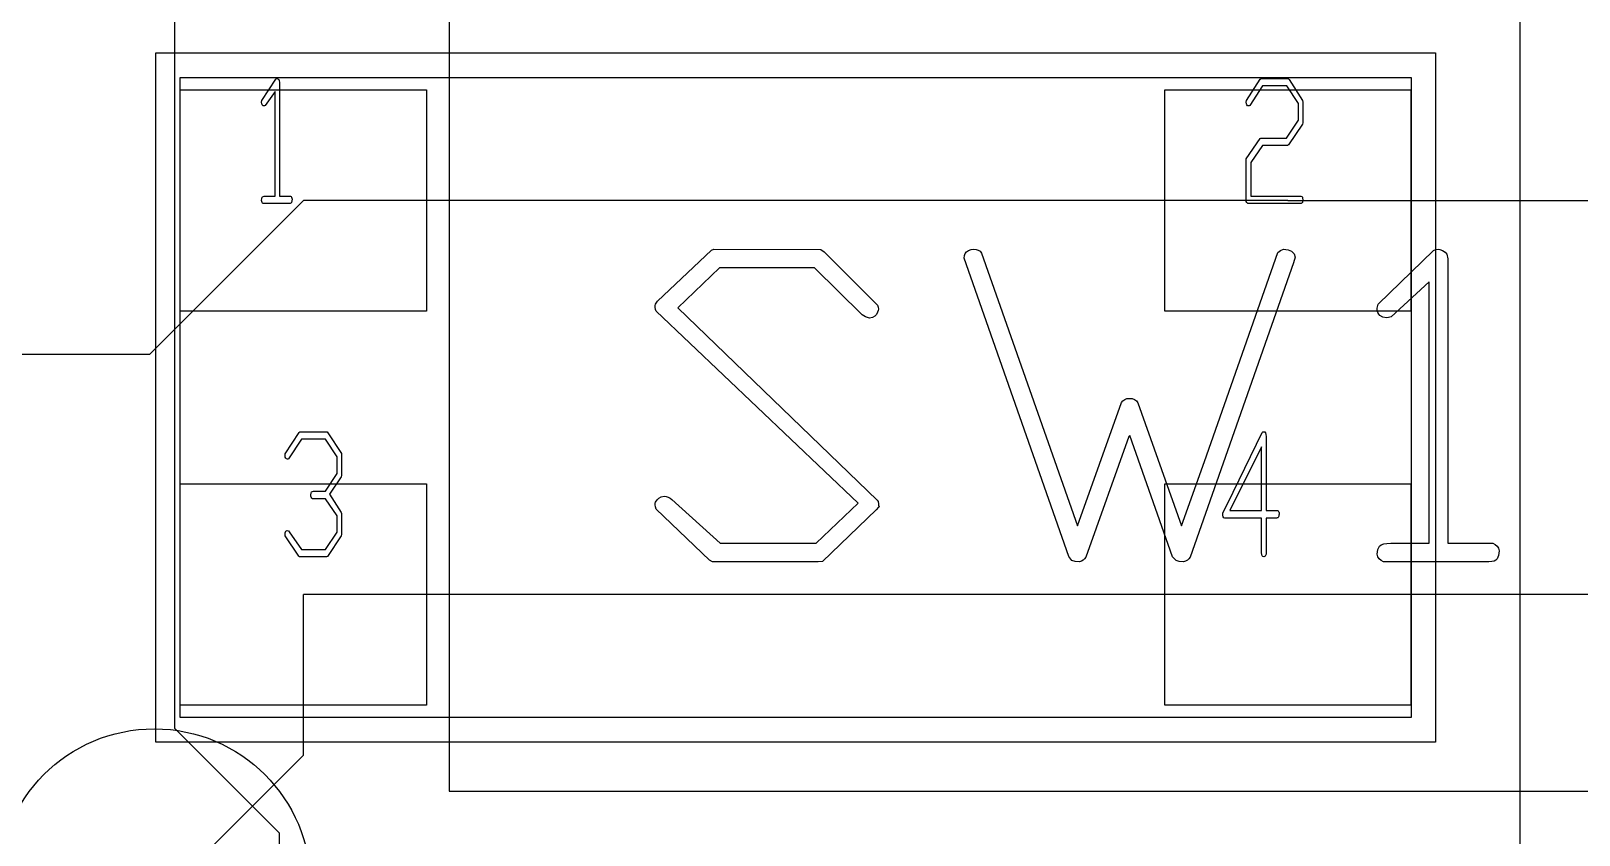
# Model space of a CAD drawing. Header units: inches. Extents: x -1 to 1.1, y -1.12 to 1.07.
# Drawn here: x -0.1402 to 0.1074, y -0.3812 to -0.2526 of the extents above; entities that cross this region are included whole.
import ezdxf

# ---------------------------------------------------------------- set-up
doc = ezdxf.new("R2010")
doc.units = ezdxf.units.IN
doc.header["$MEASUREMENT"] = 0

msp = doc.modelspace()

# ---------------------------------------------------------------- linework, layer by layer
at = {"color": 7, "linetype": 'Continuous'}
for p, q in [((-0.07336, 0.01224), (-0.07336, -0.37419)), ((0.09787, -0.22739), (0.09787, -0.39739)), ((-0.11726, -0.36418), (-0.11726, -0.23825)), ((-0.1203, -0.36634), (-0.1203, -0.2561)), ((-0.1203, -0.2561), (0.08442, -0.2561)), ((-0.1203, -0.36634), (-0.1203, -0.2561)), ((-0.1203, -0.2561), (0.08442, -0.2561)), ((0.08442, -0.2561), (0.08442, -0.36634)), ((0.08442, -0.2561), (0.08442, -0.36634)), ((-0.11637, -0.3624), (-0.11637, -0.26004)), ((-0.11637, -0.26004), (0.08049, -0.26004)), ((-0.11637, -0.29744), (-0.11637, -0.26201)), ((-0.11637, -0.26201), (-0.077, -0.26201)), ((-0.077, -0.26201), (-0.077, -0.29744)), ((0.04111, -0.29744), (0.04111, -0.26201)), ((0.04111, -0.26201), (0.08048, -0.26201)), ((0.08048, -0.26201), (0.08048, -0.29744)), ((0.08049, -0.26004), (0.08049, -0.3624)), ((-0.12124, -0.30428), (-0.09668, -0.27972)), ((0.0608, -0.27972), (-0.09668, -0.27972)), ((0.0608, -0.27972), (0.1172, -0.27972)), ((-0.077, -0.29744), (-0.11637, -0.29744)), ((0.08048, -0.29744), (0.04111, -0.29744)), ((-0.16851, -0.30428), (-0.12124, -0.30428)), ((-0.11637, -0.36044), (-0.11637, -0.32501)), ((-0.11637, -0.32501), (-0.077, -0.32501)), ((-0.077, -0.32501), (-0.077, -0.36044)), ((0.04111, -0.36044), (0.04111, -0.32501)), ((0.04111, -0.32501), (0.08048, -0.32501)), ((0.08048, -0.32501), (0.08048, -0.36044)), ((-0.09668, -0.36844), (-0.09668, -0.34272)), ((0.0608, -0.34272), (-0.09668, -0.34272)), ((0.11954, -0.34272), (0.0608, -0.34272)), ((-0.077, -0.36044), (-0.11637, -0.36044)), ((0.08048, -0.36044), (0.04111, -0.36044)), ((0.08049, -0.3624), (-0.11637, -0.3624)), ((0.08442, -0.36634), (-0.1203, -0.36634)), ((0.08442, -0.36634), (-0.1203, -0.36634)), ((-0.10051, -0.38093), (-0.11726, -0.36418)), ((-0.11746, -0.38922), (-0.09668, -0.36844)), ((-0.07336, -0.37419), (0.34162, -0.37419)), ((-0.10051, -0.39751), (-0.10051, -0.38093))]:
    msp.add_line(p, q, dxfattribs=at)
at = {"color": 7, "linetype": 'Continuous', "flags": 128}
for points in [[(-0.10053, -0.26052), (-0.10049, -0.26082), (-0.10049, -0.26082), (-0.10049, -0.27901), (-0.10049, -0.27901), (-0.09872, -0.27901), (-0.09872, -0.27901), (-0.09863, -0.27908), (-0.09856, -0.27919), (-0.0985, -0.27933), (-0.09848, -0.2795), (-0.09848, -0.2795), (-0.0985, -0.27979), (-0.09856, -0.28001), (-0.09861, -0.28009), (-0.09868, -0.28015), (-0.09877, -0.28019), (-0.09889, -0.2802), (-0.09889, -0.2802), (-0.1031, -0.2802), (-0.1031, -0.2802), (-0.10319, -0.28013), (-0.10326, -0.28002), (-0.10332, -0.27988), (-0.10335, -0.27971), (-0.10335, -0.27971), (-0.10332, -0.27941), (-0.10325, -0.27919), (-0.10318, -0.27911), (-0.10308, -0.27905), (-0.10295, -0.27902), (-0.10279, -0.27901), (-0.10279, -0.27901), (-0.1012, -0.27901), (-0.1012, -0.27901), (-0.1012, -0.26228), (-0.1012, -0.26228), (-0.10277, -0.26453), (-0.10277, -0.26453), (-0.10287, -0.26457), (-0.10296, -0.26459), (-0.10296, -0.26459), (-0.10311, -0.26455), (-0.10324, -0.26443), (-0.10332, -0.26424), (-0.10335, -0.26398), (-0.10335, -0.26398), (-0.10331, -0.26372), (-0.10331, -0.26372), (-0.10107, -0.26028), (-0.10107, -0.26028), (-0.10098, -0.26021), (-0.10087, -0.2602), (-0.10087, -0.2602), (-0.10081, -0.26021), (-0.10071, -0.26028), (-0.1006, -0.26038), (-0.10053, -0.26052)], [(0.06098, -0.26036), (0.06314, -0.26371), (0.06314, -0.26371), (0.06318, -0.26396), (0.06318, -0.26396), (0.06318, -0.26728), (0.06318, -0.26728), (0.06314, -0.26748), (0.06314, -0.26748), (0.06091, -0.27083), (0.06091, -0.27083), (0.06074, -0.27091), (0.06074, -0.27091), (0.05672, -0.27091), (0.05672, -0.27091), (0.05485, -0.27364), (0.05485, -0.27364), (0.05485, -0.27901), (0.05485, -0.27901), (0.06289, -0.27901), (0.06289, -0.27901), (0.06302, -0.27907), (0.06311, -0.27918), (0.06316, -0.27936), (0.06318, -0.2796), (0.06318, -0.2796), (0.06316, -0.27984), (0.06311, -0.28003), (0.06306, -0.2801), (0.06299, -0.28016), (0.0629, -0.28019), (0.06279, -0.2802), (0.06279, -0.2802), (0.05437, -0.2802), (0.05437, -0.2802), (0.05422, -0.28005), (0.05413, -0.27985), (0.05413, -0.27985), (0.05413, -0.27931), (0.05413, -0.27931), (0.05413, -0.27306), (0.05413, -0.27306), (0.05638, -0.26977), (0.05638, -0.26977), (0.05648, -0.26972), (0.05648, -0.26972), (0.06059, -0.26972), (0.06059, -0.26972), (0.06247, -0.26689), (0.06247, -0.26689), (0.06247, -0.26422), (0.06247, -0.26422), (0.06061, -0.26139), (0.06061, -0.26139), (0.05674, -0.26139), (0.05674, -0.26139), (0.05469, -0.26453), (0.05469, -0.26453), (0.05459, -0.26457), (0.05451, -0.26459), (0.05451, -0.26459), (0.05436, -0.26455), (0.05424, -0.26443), (0.05416, -0.26424), (0.05413, -0.26398), (0.05413, -0.26398), (0.05417, -0.26372), (0.05417, -0.26372), (0.05637, -0.26031), (0.05637, -0.26031), (0.05652, -0.2602), (0.05652, -0.2602), (0.06085, -0.26022), (0.06085, -0.26022), (0.06098, -0.26036)], [(-0.01338, -0.28792), (-0.00483, -0.29646), (-0.00483, -0.29646), (-0.00472, -0.29675), (-0.00469, -0.29708), (-0.00469, -0.29708), (-0.00472, -0.2973), (-0.00483, -0.29756), (-0.00483, -0.29756), (-0.00499, -0.29794), (-0.00525, -0.29822), (-0.00563, -0.29843), (-0.0061, -0.29854), (-0.0061, -0.29854), (-0.00679, -0.29834), (-0.0073, -0.29799), (-0.0073, -0.29799), (-0.01493, -0.29048), (-0.01493, -0.29048), (-0.03012, -0.29048), (-0.03012, -0.29048), (-0.03676, -0.2969), (-0.03676, -0.2969), (-0.0049, -0.32762), (-0.0049, -0.32762), (-0.00474, -0.32787), (-0.00469, -0.32823), (-0.00469, -0.32823), (-0.00469, -0.32837), (-0.00469, -0.3285), (-0.00469, -0.3285), (-0.00458, -0.32859), (-0.00453, -0.32866), (-0.00458, -0.32873), (-0.00469, -0.32878), (-0.00469, -0.32878), (-0.00504, -0.32918), (-0.00504, -0.32918), (-0.01362, -0.33744), (-0.01362, -0.33744), (-0.01432, -0.3375), (-0.01432, -0.3375), (-0.03126, -0.3375), (-0.03126, -0.3375), (-0.03169, -0.33723), (-0.03169, -0.33723), (-0.04026, -0.32907), (-0.04026, -0.32907), (-0.04036, -0.32871), (-0.0404, -0.32841), (-0.0404, -0.32841), (-0.04038, -0.32813), (-0.04033, -0.32795), (-0.04033, -0.32795), (-0.04011, -0.32759), (-0.03981, -0.32732), (-0.03943, -0.32712), (-0.03897, -0.32702), (-0.03897, -0.32702), (-0.03863, -0.32705), (-0.03831, -0.32715), (-0.03802, -0.32731), (-0.03776, -0.32754), (-0.03776, -0.32754), (-0.03003, -0.33452), (-0.03003, -0.33452), (-0.01467, -0.33452), (-0.01467, -0.33452), (-0.00794, -0.3281), (-0.00794, -0.3281), (-0.04026, -0.29744), (-0.04026, -0.29744), (-0.04036, -0.29717), (-0.0404, -0.29677), (-0.0404, -0.29677), (-0.04038, -0.29652), (-0.04033, -0.2963), (-0.04033, -0.2963), (-0.04005, -0.29582), (-0.04005, -0.29582), (-0.03142, -0.28764), (-0.03142, -0.28764), (-0.031, -0.2875), (-0.031, -0.2875), (-0.01389, -0.28757), (-0.01389, -0.28757), (-0.01338, -0.28792)], [(0.0118, -0.28811), (0.02712, -0.33176), (0.02712, -0.33176), (0.03416, -0.31204), (0.03416, -0.31204), (0.0344, -0.31174), (0.0347, -0.31152), (0.03504, -0.3114), (0.03545, -0.31136), (0.03545, -0.31136), (0.03589, -0.3114), (0.03626, -0.31154), (0.03658, -0.31178), (0.03682, -0.3121), (0.03682, -0.3121), (0.0438, -0.33176), (0.0438, -0.33176), (0.04746, -0.32145), (0.04746, -0.32145), (0.05918, -0.28805), (0.05918, -0.28805), (0.05959, -0.28771), (0.06011, -0.2875), (0.06011, -0.2875), (0.06084, -0.28758), (0.0614, -0.28783), (0.06178, -0.28823), (0.06198, -0.28879), (0.06198, -0.28879), (0.06169, -0.28968), (0.06169, -0.28968), (0.04516, -0.33676), (0.04516, -0.33676), (0.04496, -0.33703), (0.04472, -0.33724), (0.04442, -0.3374), (0.04408, -0.3375), (0.04408, -0.3375), (0.04343, -0.33744), (0.04293, -0.3373), (0.04293, -0.3373), (0.04235, -0.33669), (0.04235, -0.33669), (0.03553, -0.31732), (0.03553, -0.31732), (0.03538, -0.31745), (0.03538, -0.31745), (0.02848, -0.33677), (0.02848, -0.33677), (0.02828, -0.33704), (0.02805, -0.33725), (0.02778, -0.33741), (0.02747, -0.3375), (0.02747, -0.3375), (0.02678, -0.33744), (0.02626, -0.3373), (0.02626, -0.3373), (0.02575, -0.33668), (0.02575, -0.33668), (0.009, -0.28892), (0.009, -0.28892), (0.00905, -0.28851), (0.00918, -0.28818), (0.0094, -0.28791), (0.00972, -0.28771), (0.00972, -0.28771), (0.01014, -0.28755), (0.01051, -0.2875), (0.01051, -0.2875), (0.01092, -0.28754), (0.01126, -0.28765), (0.01156, -0.28784), (0.0118, -0.28811)], [(0.08624, -0.28831), (0.08638, -0.28905), (0.08638, -0.28905), (0.08638, -0.33452), (0.08638, -0.33452), (0.09359, -0.33452), (0.09359, -0.33452), (0.09397, -0.33471), (0.09427, -0.33498), (0.09448, -0.33532), (0.09459, -0.33576), (0.09459, -0.33576), (0.0945, -0.33648), (0.09426, -0.33704), (0.09406, -0.33724), (0.09378, -0.33738), (0.0934, -0.33747), (0.09294, -0.3375), (0.09294, -0.3375), (0.07608, -0.3375), (0.07608, -0.3375), (0.07569, -0.33732), (0.0754, -0.33705), (0.07519, -0.33672), (0.07507, -0.33629), (0.07507, -0.33629), (0.07518, -0.33554), (0.07547, -0.33499), (0.07573, -0.33478), (0.07612, -0.33464), (0.07663, -0.33455), (0.07725, -0.33452), (0.07725, -0.33452), (0.08341, -0.33452), (0.08341, -0.33452), (0.08341, -0.29271), (0.08341, -0.29271), (0.0773, -0.29834), (0.0773, -0.29834), (0.07691, -0.29844), (0.07658, -0.29848), (0.07658, -0.29848), (0.076, -0.29838), (0.0755, -0.29809), (0.07532, -0.29788), (0.07519, -0.29762), (0.0751, -0.2973), (0.07507, -0.29695), (0.07507, -0.29695), (0.07521, -0.29632), (0.07521, -0.29632), (0.0841, -0.28771), (0.0841, -0.28771), (0.08444, -0.28755), (0.08488, -0.2875), (0.08488, -0.2875), (0.08512, -0.28755), (0.08553, -0.28771), (0.08596, -0.28796), (0.08624, -0.28831)], [(-0.09276, -0.31686), (-0.0906, -0.32017), (-0.0906, -0.32017), (-0.09056, -0.32041), (-0.09056, -0.32041), (-0.09056, -0.3237), (-0.09056, -0.3237), (-0.09061, -0.32389), (-0.09061, -0.32389), (-0.09251, -0.32671), (-0.09251, -0.32671), (-0.09061, -0.32959), (-0.09061, -0.32959), (-0.09056, -0.32978), (-0.09056, -0.32978), (-0.09056, -0.33314), (-0.09056, -0.33314), (-0.09061, -0.33336), (-0.09061, -0.33336), (-0.09282, -0.33667), (-0.09282, -0.33667), (-0.093, -0.3367), (-0.093, -0.3367), (-0.09729, -0.3367), (-0.09729, -0.3367), (-0.0974, -0.33659), (-0.0974, -0.33659), (-0.09959, -0.33333), (-0.09959, -0.33333), (-0.0996, -0.33322), (-0.09961, -0.33306), (-0.09961, -0.33306), (-0.0996, -0.33295), (-0.09959, -0.33288), (-0.09959, -0.33288), (-0.09953, -0.33273), (-0.09946, -0.33262), (-0.09936, -0.33254), (-0.09925, -0.3325), (-0.09925, -0.3325), (-0.09908, -0.33256), (-0.09894, -0.33271), (-0.09894, -0.33271), (-0.097, -0.33551), (-0.097, -0.33551), (-0.09313, -0.33551), (-0.09313, -0.33551), (-0.09127, -0.33275), (-0.09127, -0.33275), (-0.09127, -0.33017), (-0.09127, -0.33017), (-0.09316, -0.32741), (-0.09316, -0.32741), (-0.09519, -0.32741), (-0.09519, -0.32741), (-0.09532, -0.32732), (-0.09541, -0.32718), (-0.09547, -0.327), (-0.09548, -0.32679), (-0.09548, -0.32679), (-0.09545, -0.32654), (-0.09536, -0.32633), (-0.09536, -0.32633), (-0.09524, -0.32625), (-0.09505, -0.32622), (-0.09505, -0.32622), (-0.09316, -0.32622), (-0.09316, -0.32622), (-0.09127, -0.32339), (-0.09127, -0.32339), (-0.09127, -0.32072), (-0.09127, -0.32072), (-0.09313, -0.31789), (-0.09313, -0.31789), (-0.097, -0.31789), (-0.097, -0.31789), (-0.09905, -0.32103), (-0.09905, -0.32103), (-0.09915, -0.32107), (-0.09923, -0.32109), (-0.09923, -0.32109), (-0.09938, -0.32105), (-0.0995, -0.32093), (-0.09958, -0.32074), (-0.09961, -0.32048), (-0.09961, -0.32048), (-0.09957, -0.32022), (-0.09957, -0.32022), (-0.09737, -0.31681), (-0.09737, -0.31681), (-0.09722, -0.3167), (-0.09722, -0.3167), (-0.09289, -0.31672), (-0.09289, -0.31672), (-0.09276, -0.31686)], [(0.0572, -0.31685), (0.05724, -0.31694), (0.05728, -0.31706), (0.05729, -0.31722), (0.0573, -0.3174), (0.0573, -0.3174), (0.0573, -0.32932), (0.0573, -0.32932), (0.05917, -0.32932), (0.05917, -0.32932), (0.05924, -0.32936), (0.0593, -0.32943), (0.05935, -0.32953), (0.05938, -0.32966), (0.05938, -0.32966), (0.05938, -0.32987), (0.05936, -0.33004), (0.05934, -0.33019), (0.0593, -0.3303), (0.05925, -0.33039), (0.05917, -0.33045), (0.05907, -0.33049), (0.05895, -0.33051), (0.05895, -0.33051), (0.0573, -0.33051), (0.0573, -0.33051), (0.0573, -0.33629), (0.0573, -0.33629), (0.05724, -0.33647), (0.05717, -0.3366), (0.05706, -0.33667), (0.05694, -0.3367), (0.05694, -0.3367), (0.05678, -0.33666), (0.05667, -0.33653), (0.05661, -0.33633), (0.05658, -0.33605), (0.05658, -0.33605), (0.05658, -0.33051), (0.05658, -0.33051), (0.0507, -0.33051), (0.0507, -0.33051), (0.05056, -0.33045), (0.05047, -0.33033), (0.05041, -0.33016), (0.05039, -0.32993), (0.05039, -0.32993), (0.0504, -0.32979), (0.05041, -0.32968), (0.05041, -0.32968), (0.05114, -0.32821), (0.05114, -0.32821), (0.0567, -0.3168), (0.0567, -0.3168), (0.0568, -0.31672), (0.05693, -0.3167), (0.05693, -0.3167), (0.05709, -0.31673), (0.0572, -0.31685)], [(0.05152, -0.32932), (0.05658, -0.32932), (0.05658, -0.32932), (0.05658, -0.31913), (0.05658, -0.31913), (0.05152, -0.32932)]]:
    msp.add_lwpolyline(points, dxfattribs=at)
at = {"color": 7, "linetype": 'Continuous'}
msp.add_circle((-0.12051, -0.38922), 0.025, dxfattribs=at)

doc.saveas('drawing.dxf')
